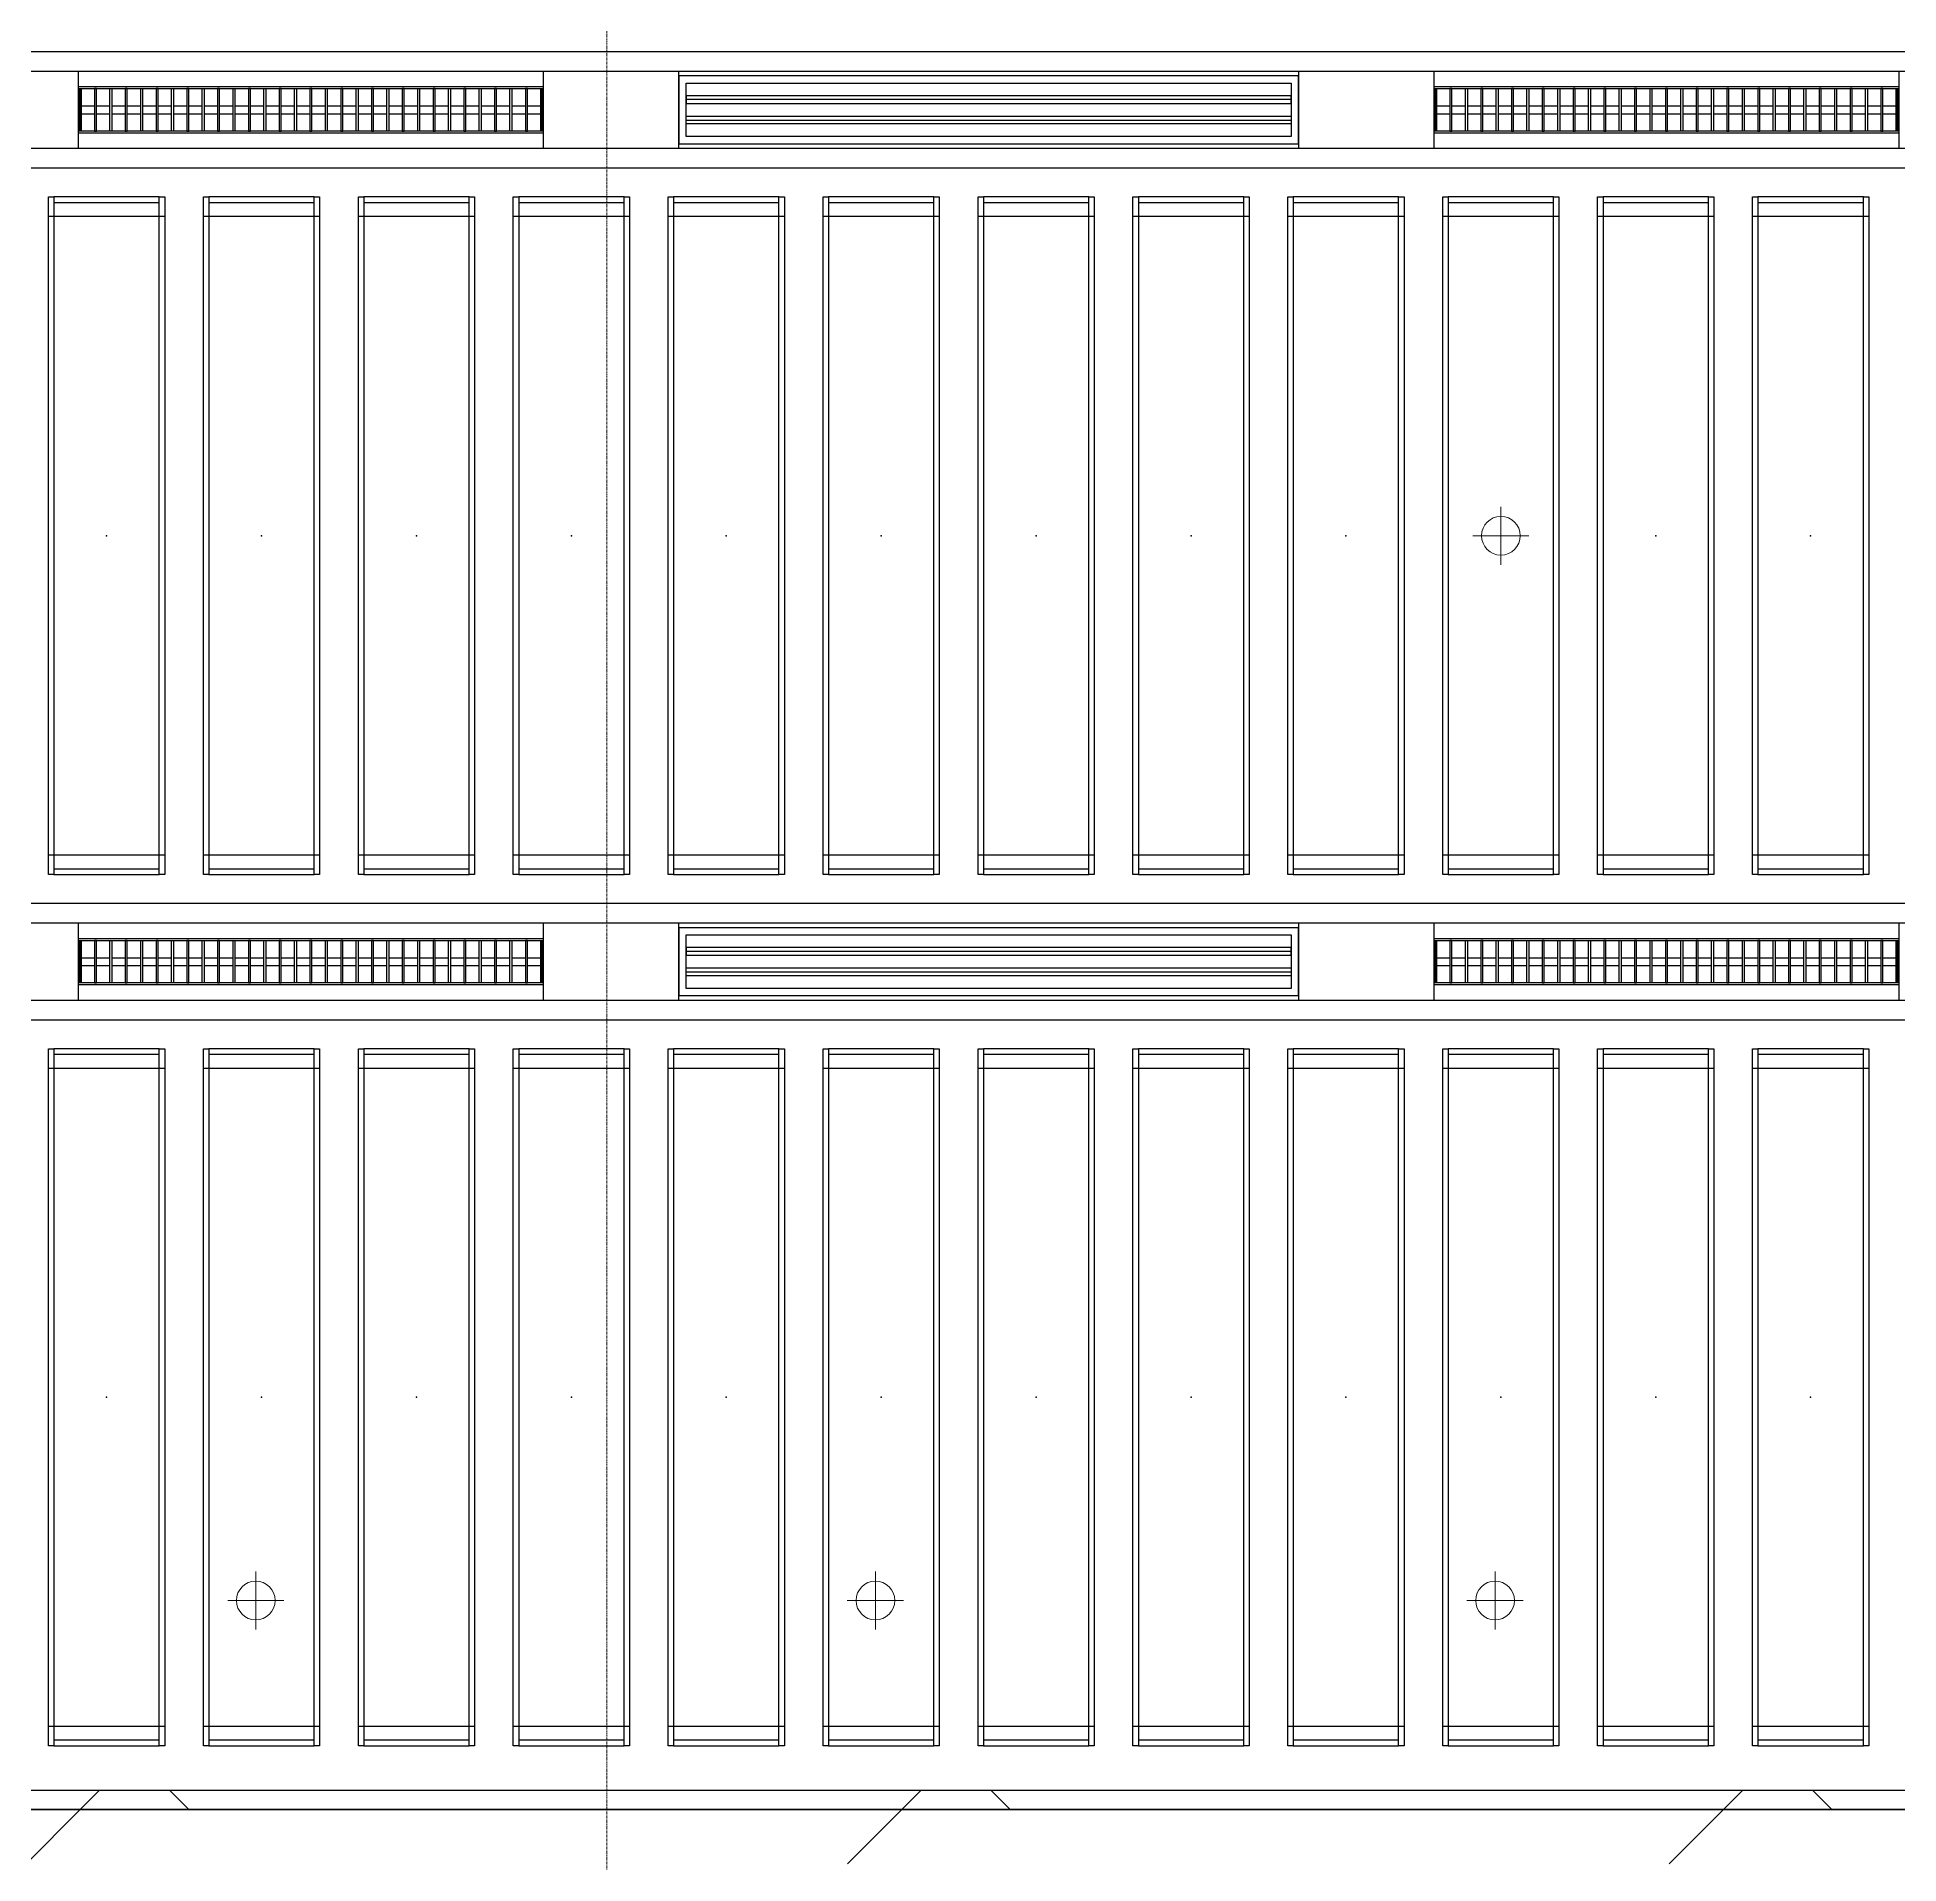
# Model space of a CAD drawing. Header units: millimetres. Extents: x -962357 to -591933, y -35273 to 59420.
# Drawn here: x -711951 to -707144, y -3460 to 1258 of the extents above; entities that cross this region are included whole.
import ezdxf
from ezdxf.enums import TextEntityAlignment as Align

# ---------------------------------------------------------------- set-up
doc = ezdxf.new("R2010")
doc.units = ezdxf.units.MM
doc.linetypes.add('DPA_Grid _ Level 100', pattern=[10, 5.5, -1.6, 1.3, -1.6])
for name, color, linetype in [('000 - WIPEOUT', 250, 'Continuous'), ('001 - ASCESSORIES', 251, 'Continuous'), ('A04_TUBE SERIES', 2, 'Continuous'), ('A11_ALU.SOLID SHEET', 2, 'Continuous')]:
    doc.layers.add(name, color=color, linetype=linetype)
for name, color, linetype, lineweight in [('008 - LIGHTING', 1, 'Continuous', 9), ('A-DETL-GENF', 2, 'Continuous', 9), ('A-GLAZ-CURT', 2, 'Continuous', 9), ('A-WALL', 5, 'Continuous', 9), ('A-WALL-FNSH', 2, 'Continuous', 9), ('A-WALL-PATT', 1, 'Continuous', 9), ('E-LITE-EQPM', 2, 'Continuous', 9), ('S-GRID', 251, 'Continuous', 9)]:
    doc.layers.add(name, color=color, linetype=linetype, lineweight=lineweight)

# ---------------------------------------------------------------- blocks, each defined once
blk = doc.blocks.new('PPLS-PP19_Custom Tile Pattern - Custom Tile Pattern-V70-4130-01 MULTI-PURPOSE LEVEL - REFLECTED CEILING PLAN')
at = {"layer": 'A-GLAZ-CURT'}
for p, q in [((-300, 0), (300, 0)), ((300, 0), (-300, 0)), ((-134.2, 0), (-140, 0)), ((230.1, 0), (300, 0)), ((-300, -50), (300, -50)), ((300, -50), (-300, -50))]:
    blk.add_line(p, q, dxfattribs=at)
at = {"layer": 'A-GLAZ-CURT', "flags": 128}
for points in [[(-300, 0), (-291.6, 0), (-283.3, 0), (-275.2, 0), (-267.3, 0), (-259.5, 0), (-251.8, 0), (-244.2, 0), (-236.7, 0), (-229.4, 0), (-222.1, 0), (-214.8, 0), (-207.7, 0), (-200.8, 0), (-194, 0), (-187.5, 0), (-181.4, 0)], [(-190.4, 0), (-196.4, 0), (-202.6, 0), (-209, 0), (-215.7, 0), (-222.6, 0), (-229.7, 0), (-237, 0), (-244.4, 0), (-252, 0), (-259.7, 0), (-267.5, 0), (-275.5, 0), (-283.6, 0), (-291.7, 0), (-300, 0)], [(-149.4, 0), (-141.8, 0), (-132.8, 0), (-126.1, 0)]]:
    blk.add_lwpolyline(points, dxfattribs=at)
at = {"layer": 'A-GLAZ-CURT'}
for points, knots in [([(-300, 0), (-284.7, 0), (-236.6, 0), (-176.1, 0), (-138.3, 0), (-124.9, 0)], [-5323.127839, -5323.127839, -5323.127839, -5323.127839, -4502.809032, -2700.551212, -1108.984966, -1108.984966, -1108.984966, -1108.984966]), ([(-159.2, 0), (-159.6, 0), (-163.4, 0), (-174, 0), (-185.6, 0), (-209.8, 0), (-232, 0), (-248.9, 0), (-253.5, 0), (-253.7, 0)], [-2257.973564, -2257.973564, -2257.973564, -2257.973564, -2237.412286, -2029.680487, -1755.085331, -1400.429864, -858.079193, -543.655514, -531.287897, -531.287897, -531.287897, -531.287897]), ([(-143.3, 0), (-144.7, 0), (-149.9, 0), (-162, 0), (-177.9, 0), (-199.5, 0), (-215.4, 0), (-225.5, 0), (-226.7, 0)], [-2390.191866, -2390.191866, -2390.191866, -2390.191866, -2308.929706, -2113.765672, -1763.376603, -1422.553702, -978.033455, -910.549282, -910.549282, -910.549282, -910.549282]), ([(-128, 0), (-130.6, 0), (-136.8, 0), (-144.4, 0), (-147.1, 0)], [-5691.037617, -5691.037617, -5691.037617, -5691.037617, -5508.838257, -5319.88299, -5319.88299, -5319.88299, -5319.88299]), ([(-65.9, 0), (-70.5, 0), (-83.9, 0), (-110.9, 0), (-128.7, 0), (-142.4, 0), (-143.6, 0)], [-7788.403577, -7788.403577, -7788.403577, -7788.403577, -7508.296369, -7004.680444, -6449.282163, -6393.465623, -6393.465623, -6393.465623, -6393.465623]), ([(-118.2, 0), (-119.4, 0), (-122.1, 0), (-125.4, 0), (-127, 0), (-127.4, 0)], [-164.249813, -164.249813, -164.249813, -164.249813, -98.539552, -24.539552, 0, 0, 0, 0]), ([(-126.5, 0), (-122.4, 0), (-108.7, 0), (-90.8, 0), (-77.2, 0), (-72.3, 0)], [-5231.017328, -5231.017328, -5231.017328, -5231.017328, -4994.692869, -4542.524482, -4234.633075, -4234.633075, -4234.633075, -4234.633075]), ([(-125.7, 0), (-125.3, 0), (-120.4, 0), (-107.3, 0), (-90.4, 0), (-75.3, 0), (-68.4, 0), (-65.1, 0), (-63.6, 0)], [-4082.700899, -4082.700899, -4082.700899, -4082.700899, -4054.690705, -3793.097032, -3402.597032, -3144.956779, -3050.982048, -2969.237017, -2969.237017, -2969.237017, -2969.237017]), ([(-114.9, 0), (-108, 0), (-98.7, 0), (-91.2, 0), (-90.5, 0)], [-6773.888853, -6773.888853, -6773.888853, -6773.888853, -6236.997189, -6184.855039, -6184.855039, -6184.855039, -6184.855039]), ([(-58.7, 0), (-59.6, 0), (-65.7, 0), (-81.2, 0), (-99.4, 0), (-111.4, 0), (-113.3, 0)], [-1113.463882, -1113.463882, -1113.463882, -1113.463882, -1060.00838, -740.068933, -229.489605, -123.718209, -123.718209, -123.718209, -123.718209]), ([(-39.2, 0), (-39.7, 0), (-45.3, 0), (-56.2, 0), (-75.6, 0), (-92, 0), (-103.2, 0), (-106.1, 0)], [-1826.829157, -1826.829157, -1826.829157, -1826.829157, -1792.521578, -1466.981642, -1208.454564, -789.402658, -608.943052, -608.943052, -608.943052, -608.943052]), ([(-96.4, 0), (-96.2, 0), (-90.9, 0), (-71.3, 0), (-42.5, 0), (-15.2, 0), (-3.8, 0), (-1, 0)], [-5115.12164, -5115.12164, -5115.12164, -5115.12164, -5103.229623, -4799.173296, -4065.652676, -3589.737505, -3410.081093, -3410.081093, -3410.081093, -3410.081093]), ([(-67.9, 0), (-73, 0), (-81.1, 0), (-89.2, 0), (-91.8, 0)], [-2627.997013, -2627.997013, -2627.997013, -2627.997013, -2193.204658, -1970.99776, -1970.99776, -1970.99776, -1970.99776]), ([(-79.5, 0), (-79.3, 0), (-74.9, 0), (-70.9, 0), (-67.4, 0)], [-1286.743147, -1286.743147, -1286.743147, -1286.743147, -1274.333717, -1073.56893, -1073.56893, -1073.56893, -1073.56893]), ([(-29, 0), (-34, 0), (-43.7, 0), (-55.8, 0), (-63.3, 0), (-65.5, 0)], [-2680.714891, -2680.714891, -2680.714891, -2680.714891, -2413.671296, -2161.752162, -2037.343317, -2037.343317, -2037.343317, -2037.343317]), ([(31.2, 0), (26, 0), (12, 0), (-16.9, 0), (-42.2, 0), (-56.4, 0), (-58.5, 0)], [-4496.803627, -4496.803627, -4496.803627, -4496.803627, -4222.080604, -3745.412743, -2981.410125, -2831.320802, -2831.320802, -2831.320802, -2831.320802]), ([(-49.8, 0), (-48.2, 0), (-45.4, 0), (-42.6, 0), (-41.8, 0)], [-4417.7536, -4417.7536, -4417.7536, -4417.7536, -4321.566175, -4270.495146, -4270.495146, -4270.495146, -4270.495146]), ([(71, 0), (70.7, 0), (65.3, 0), (53.5, 0), (37, 0), (24.1, 0), (12.8, 0), (-2.9, 0), (-20.6, 0), (-32.8, 0), (-42.4, 0), (-47, 0), (-47.8, 0)], [-2966.590051, -2966.590051, -2966.590051, -2966.590051, -2950.589685, -2634.532728, -2313.748533, -2106.613311, -1925.670641, -1617.263037, -1290.787923, -1039.307308, -819.71621, -773.893057, -773.893057, -773.893057, -773.893057]), ([(-45.9, 0), (-43, 0), (-37.8, 0), (-33.6, 0), (-32.3, 0)], [-3487.344885, -3487.344885, -3487.344885, -3487.344885, -3315.260113, -3238.248822, -3238.248822, -3238.248822, -3238.248822]), ([(-31.3, 0), (-28.4, 0), (-17, 0), (8.8, 0), (43.4, 0), (68.5, 0), (77.9, 0), (79.3, 0)], [-6062.162279, -6062.162279, -6062.162279, -6062.162279, -5862.463379, -5340.621928, -4573.028122, -4094.177415, -3998.447461, -3998.447461, -3998.447461, -3998.447461]), ([(2.8, 0), (-4.7, 0), (-14.7, 0), (-28.9, 0), (-31.3, 0)], [-9880.810509, -9880.810509, -9880.810509, -9880.810509, -9424.652049, -9299.586361, -9299.586361, -9299.586361, -9299.586361]), ([(-29, 0), (-28.7, 0), (-27.4, 0), (-24.5, 0), (-22.6, 0)], [-166.548282, -166.548282, -166.548282, -166.548282, -102.06493, 0, 0, 0, 0]), ([(-22.6, 0), (-20.3, 0), (-17, 0), (-12.7, 0), (-10.9, 0), (-9.9, 0)], [-56468.192263, -56468.192263, -56468.192263, -56468.192263, -56344.022017, -56303.229861, -56238.992205, -56238.992205, -56238.992205, -56238.992205]), ([(-21.2, 0), (-19.4, 0), (-11.8, 0), (-1.3, 0), (4.5, 0)], [-2989.152759, -2989.152759, -2989.152759, -2989.152759, -2864.387349, -2490.960632, -2490.960632, -2490.960632, -2490.960632]), ([(0.5, 0), (-2.2, 0), (-6.9, 0), (-11, 0), (-12.4, 0)], [-2679.34943, -2679.34943, -2679.34943, -2679.34943, -2518.50168, -2435.772209, -2435.772209, -2435.772209, -2435.772209]), ([(-3.4, 0), (-0.6, 0), (14, 0), (42.8, 0), (88.7, 0), (120.6, 0), (138.3, 0), (138.5, 0)], [-439.821474, -439.821474, -439.821474, -439.821474, -429.606584, -390.253598, -346.313304, -291.370682, -290.5735, -290.5735, -290.5735, -290.5735]), ([(3.4, 0), (4.6, 0), (8, 0), (16, 0), (22.5, 0), (24.5, 0)], [-211.182196, -211.182196, -211.182196, -211.182196, -206.416616, -198.214427, -187.717507, -187.717507, -187.717507, -187.717507]), ([(103.1, 0), (101.1, 0), (86.3, 0), (63.3, 0), (37, 0), (25.3, 0), (20.9, 0)], [-375.435014, -375.435014, -375.435014, -375.435014, -369.147452, -330.153101, -307.516438, -289.397823, -289.397823, -289.397823, -289.397823]), ([(21.5, 0), (22, 0), (24.6, 0), (31, 0), (39, 0), (48.3, 0), (52.8, 0), (53.9, 0)], [-1992.768506, -1992.768506, -1992.768506, -1992.768506, -1956.422387, -1818.904206, -1645.594513, -1443.202566, -1370.028348, -1370.028348, -1370.028348, -1370.028348]), ([(136.4, 0), (121.7, 0), (86.9, 0), (51.2, 0), (31.2, 0)], [-106.750556, -106.750556, -106.750556, -106.750556, -59.610984, 0, 0, 0, 0]), ([(36.3, 0), (37.8, 0), (46.7, 0), (52.8, 0), (56.3, 0)], [-314.598523, -314.598523, -314.598523, -314.598523, -305.899624, -292.458861, -292.458861, -292.458861, -292.458861]), ([(100.3, 0), (90.4, 0), (75.2, 0), (57.8, 0), (46.5, 0), (41.8, 0), (38.2, 0), (37.3, 0)], [-395.777283, -395.777283, -395.777283, -395.777283, -357.622665, -341.267687, -334.000314, -326.15566, -321.97841, -321.97841, -321.97841, -321.97841]), ([(39, 0), (43.3, 0), (54.4, 0), (67.2, 0), (73, 0)], [-4639.627446, -4639.627446, -4639.627446, -4639.627446, -4353.683244, -3976.823525, -3976.823525, -3976.823525, -3976.823525]), ([(96.7, 0), (97, 0), (100.3, 0), (109, 0), (120.8, 0), (139.9, 0), (160.9, 0), (176.3, 0), (182.7, 0)], [-2253.533331, -2253.533331, -2253.533331, -2253.533331, -2233.599744, -2052.234781, -1843.028543, -1530.39897, -1095.004608, -662.803921, -662.803921, -662.803921, -662.803921]), ([(131.4, 0), (132.9, 0), (139.5, 0), (148, 0), (152.6, 0)], [-625.910216, -625.910216, -625.910216, -625.910216, -618.981161, -603.66234, -603.66234, -603.66234, -603.66234]), ([(162.8, 0), (165.4, 0), (168.7, 0), (170.7, 0), (170.7, 0)], [-111.264224, -111.264224, -111.264224, -111.264224, -56.742688, -55.632112, -55.632112, -55.632112, -55.632112]), ([(300, 0), (286.5, 0), (254.2, 0), (207.1, 0), (179.8, 0), (166.2, 0), (164.9, 0)], [-285.253232, -285.253232, -285.253232, -285.253232, -244.693688, -187.987675, -143.776725, -138.771843, -138.771843, -138.771843, -138.771843]), ([(171.5, 0), (176.5, 0), (188.6, 0), (194.3, 0), (195.7, 0)], [-7971.819559, -7971.819559, -7971.819559, -7971.819559, -7784.112253, -7707.76565, -7707.76565, -7707.76565, -7707.76565]), ([(185.8, 0), (186.9, 0), (192.6, 0), (208.8, 0), (219.4, 0), (230.1, 0)], [-46.257281, -46.257281, -46.257281, -46.257281, -41.623857, -24.459831, 0, 0, 0, 0]), ([(219.8, 0), (225.3, 0), (244.4, 0), (264.9, 0), (276, 0), (279, 0)], [-6915.603924, -6915.603924, -6915.603924, -6915.603924, -6582.165592, -6068.460911, -5859.388289, -5859.388289, -5859.388289, -5859.388289]), ([(286.1, 0), (286.6, 0), (288.3, 0), (293.6, 0), (297.8, 0), (300, 0)], [-4011.010929, -4011.010929, -4011.010929, -4011.010929, -3959.664717, -3862.421465, -3746.95702, -3746.95702, -3746.95702, -3746.95702])]:
    blk.add_open_spline(points, degree=3, knots=knots, dxfattribs=at)
for points in [[(-122.9, 0), (-125.3, 0), (-129.6, 0), (-133.8, 0)], [(-108.5, 0), (-104.3, 0), (-99.2, 0), (-91.5, 0)], [(67.8, 0), (71.7, 0), (75.7, 0), (79.6, 0)]]:
    blk.add_open_spline(points, degree=3, dxfattribs=at)
blk = doc.blocks.new('PPLS-PP19_Custom Tile Pattern - Custom Tile Pattern-V104-4130-01 MULTI-PURPOSE LEVEL - REFLECTED CEILING PLAN')
at = {"layer": 'A-GLAZ-CURT'}
for p, q in [((-300, 0), (300, 0)), ((300, 0), (-300, 0)), ((-134.2, 0), (-140, 0)), ((230.1, 0), (300, 0)), ((-300, -50), (300, -50)), ((300, -50), (-300, -50))]:
    blk.add_line(p, q, dxfattribs=at)
at = {"layer": 'A-GLAZ-CURT', "flags": 128}
for points in [[(-300, 0), (-291.6, 0), (-283.3, 0), (-275.2, 0), (-267.3, 0), (-259.5, 0), (-251.8, 0), (-244.2, 0), (-236.7, 0), (-229.4, 0), (-222.1, 0), (-214.8, 0), (-207.7, 0), (-200.8, 0), (-194, 0), (-187.5, 0), (-181.4, 0)], [(-190.4, 0), (-196.4, 0), (-202.6, 0), (-209, 0), (-215.7, 0), (-222.6, 0), (-229.7, 0), (-237, 0), (-244.4, 0), (-252, 0), (-259.7, 0), (-267.5, 0), (-275.5, 0), (-283.6, 0), (-291.7, 0), (-300, 0)], [(-149.4, 0), (-141.8, 0), (-132.8, 0), (-126.1, 0)]]:
    blk.add_lwpolyline(points, dxfattribs=at)
at = {"layer": 'A-GLAZ-CURT'}
for points, knots in [([(-300, 0), (-284.7, 0), (-236.6, 0), (-176.1, 0), (-138.3, 0), (-124.9, 0)], [-5323.127839, -5323.127839, -5323.127839, -5323.127839, -4502.809032, -2700.551212, -1108.984966, -1108.984966, -1108.984966, -1108.984966]), ([(-159.2, 0), (-159.6, 0), (-163.4, 0), (-174, 0), (-185.6, 0), (-209.8, 0), (-232, 0), (-248.9, 0), (-253.5, 0), (-253.7, 0)], [-2257.973564, -2257.973564, -2257.973564, -2257.973564, -2237.412286, -2029.680487, -1755.085331, -1400.429864, -858.079193, -543.655514, -531.287897, -531.287897, -531.287897, -531.287897]), ([(-143.3, 0), (-144.7, 0), (-149.9, 0), (-162, 0), (-177.9, 0), (-199.5, 0), (-215.4, 0), (-225.5, 0), (-226.7, 0)], [-2390.191866, -2390.191866, -2390.191866, -2390.191866, -2308.929706, -2113.765672, -1763.376603, -1422.553702, -978.033455, -910.549282, -910.549282, -910.549282, -910.549282]), ([(-128, 0), (-130.6, 0), (-136.8, 0), (-144.4, 0), (-147.1, 0)], [-5691.037617, -5691.037617, -5691.037617, -5691.037617, -5508.838257, -5319.88299, -5319.88299, -5319.88299, -5319.88299]), ([(-65.9, 0), (-70.5, 0), (-83.9, 0), (-110.9, 0), (-128.7, 0), (-142.4, 0), (-143.6, 0)], [-7788.403577, -7788.403577, -7788.403577, -7788.403577, -7508.296369, -7004.680444, -6449.282163, -6393.465623, -6393.465623, -6393.465623, -6393.465623]), ([(-118.2, 0), (-119.4, 0), (-122.1, 0), (-125.4, 0), (-127, 0), (-127.4, 0)], [-164.249813, -164.249813, -164.249813, -164.249813, -98.539552, -24.539552, 0, 0, 0, 0]), ([(-126.5, 0), (-122.4, 0), (-108.7, 0), (-90.8, 0), (-77.2, 0), (-72.3, 0)], [-5231.017328, -5231.017328, -5231.017328, -5231.017328, -4994.692869, -4542.524482, -4234.633075, -4234.633075, -4234.633075, -4234.633075]), ([(-125.7, 0), (-125.3, 0), (-120.4, 0), (-107.3, 0), (-90.4, 0), (-75.3, 0), (-68.4, 0), (-65.1, 0), (-63.6, 0)], [-4082.700899, -4082.700899, -4082.700899, -4082.700899, -4054.690705, -3793.097032, -3402.597032, -3144.956779, -3050.982048, -2969.237017, -2969.237017, -2969.237017, -2969.237017]), ([(-114.9, 0), (-108, 0), (-98.7, 0), (-91.2, 0), (-90.5, 0)], [-6773.888853, -6773.888853, -6773.888853, -6773.888853, -6236.997189, -6184.855039, -6184.855039, -6184.855039, -6184.855039]), ([(-58.7, 0), (-59.6, 0), (-65.7, 0), (-81.2, 0), (-99.4, 0), (-111.4, 0), (-113.3, 0)], [-1113.463882, -1113.463882, -1113.463882, -1113.463882, -1060.00838, -740.068933, -229.489605, -123.718209, -123.718209, -123.718209, -123.718209]), ([(-51.4, 0), (-53.4, 0), (-60.3, 0), (-75.6, 0), (-92, 0), (-103.2, 0), (-106.1, 0)], [-1583.251936, -1583.251936, -1583.251936, -1583.251936, -1466.981642, -1208.454564, -789.402658, -608.943052, -608.943052, -608.943052, -608.943052]), ([(-96.4, 0), (-96.2, 0), (-90.9, 0), (-75, 0), (-59.1, 0), (-48.8, 0)], [-5115.12164, -5115.12164, -5115.12164, -5115.12164, -5103.229623, -4799.173296, -4262.601366, -4262.601366, -4262.601366, -4262.601366]), ([(-67.9, 0), (-73, 0), (-81.1, 0), (-89.2, 0), (-91.8, 0)], [-2627.997013, -2627.997013, -2627.997013, -2627.997013, -2193.204658, -1970.99776, -1970.99776, -1970.99776, -1970.99776]), ([(-79.5, 0), (-79.3, 0), (-74.9, 0), (-70.9, 0), (-67.4, 0)], [-1286.743147, -1286.743147, -1286.743147, -1286.743147, -1274.333717, -1073.56893, -1073.56893, -1073.56893, -1073.56893]), ([(-47.1, 0), (-50.8, 0), (-56.9, 0), (-63.3, 0), (-65.5, 0)], [-2359.029104, -2359.029104, -2359.029104, -2359.029104, -2161.752162, -2037.343317, -2037.343317, -2037.343317, -2037.343317]), ([(-50.9, 0), (-51.1, 0), (-53.8, 0), (-56.4, 0), (-58.5, 0)], [-2997.869085, -2997.869085, -2997.869085, -2997.869085, -2981.410125, -2831.320802, -2831.320802, -2831.320802, -2831.320802]), ([(-45.9, 0), (-43, 0), (-37.8, 0), (-33.6, 0), (-32.3, 0)], [-3487.344885, -3487.344885, -3487.344885, -3487.344885, -3315.260113, -3238.248822, -3238.248822, -3238.248822, -3238.248822]), ([(-39.2, 0), (-39.7, 0), (-41.6, 0), (-43.6, 0), (-45, 0)], [-1826.829157, -1826.829157, -1826.829157, -1826.829157, -1792.521578, -1705.040547, -1705.040547, -1705.040547, -1705.040547]), ([(31.2, 0), (26, 0), (12, 0), (-13.4, 0), (-32.8, 0), (-42.6, 0)], [-4496.803627, -4496.803627, -4496.803627, -4496.803627, -4222.080604, -3745.412743, -3164.417367, -3164.417367, -3164.417367, -3164.417367]), ([(-41.7, 0), (-40.3, 0), (-29.6, 0), (-15.2, 0), (-3.8, 0), (-1, 0)], [-4140.812756, -4140.812756, -4140.812756, -4140.812756, -4065.652676, -3589.737505, -3410.081093, -3410.081093, -3410.081093, -3410.081093]), ([(71, 0), (70.7, 0), (65.3, 0), (53.5, 0), (37, 0), (24.1, 0), (12.8, 0), (-2.9, 0), (-20.6, 0), (-31.5, 0), (-38.5, 0), (-41, 0)], [-2966.590051, -2966.590051, -2966.590051, -2966.590051, -2950.589685, -2634.532728, -2313.748533, -2106.613311, -1925.670641, -1617.263037, -1290.787923, -1039.307308, -902.875233, -902.875233, -902.875233, -902.875233]), ([(-31.3, 0), (-28.4, 0), (-17, 0), (8.8, 0), (43.4, 0), (68.5, 0), (77.9, 0), (79.3, 0)], [-6062.162279, -6062.162279, -6062.162279, -6062.162279, -5862.463379, -5340.621928, -4573.028122, -4094.177415, -3998.447461, -3998.447461, -3998.447461, -3998.447461]), ([(2.8, 0), (-4.7, 0), (-14.7, 0), (-28.9, 0), (-31.3, 0)], [-9880.810509, -9880.810509, -9880.810509, -9880.810509, -9424.652049, -9299.586361, -9299.586361, -9299.586361, -9299.586361]), ([(-29, 0), (-28.7, 0), (-27.4, 0), (-24.5, 0), (-22.6, 0)], [-166.548282, -166.548282, -166.548282, -166.548282, -102.06493, 0, 0, 0, 0]), ([(-22.6, 0), (-20.3, 0), (-17, 0), (-12.7, 0), (-10.9, 0), (-9.9, 0)], [-56468.192263, -56468.192263, -56468.192263, -56468.192263, -56344.022017, -56303.229861, -56238.992205, -56238.992205, -56238.992205, -56238.992205]), ([(-21.2, 0), (-19.4, 0), (-11.8, 0), (-1.3, 0), (4.5, 0)], [-2989.152759, -2989.152759, -2989.152759, -2989.152759, -2864.387349, -2490.960632, -2490.960632, -2490.960632, -2490.960632]), ([(0.5, 0), (-2.2, 0), (-6.9, 0), (-11, 0), (-12.4, 0)], [-2679.34943, -2679.34943, -2679.34943, -2679.34943, -2518.50168, -2435.772209, -2435.772209, -2435.772209, -2435.772209]), ([(-3.4, 0), (-0.6, 0), (14, 0), (42.8, 0), (88.7, 0), (120.6, 0), (138.3, 0), (138.5, 0)], [-439.821474, -439.821474, -439.821474, -439.821474, -429.606584, -390.253598, -346.313304, -291.370682, -290.5735, -290.5735, -290.5735, -290.5735]), ([(3.4, 0), (4.6, 0), (8, 0), (16, 0), (22.5, 0), (24.5, 0)], [-211.182196, -211.182196, -211.182196, -211.182196, -206.416616, -198.214427, -187.717507, -187.717507, -187.717507, -187.717507]), ([(103.1, 0), (101.1, 0), (86.3, 0), (63.3, 0), (37, 0), (25.3, 0), (20.9, 0)], [-375.435014, -375.435014, -375.435014, -375.435014, -369.147452, -330.153101, -307.516438, -289.397823, -289.397823, -289.397823, -289.397823]), ([(21.5, 0), (22, 0), (24.6, 0), (31, 0), (39, 0), (48.3, 0), (52.8, 0), (53.9, 0)], [-1992.768506, -1992.768506, -1992.768506, -1992.768506, -1956.422387, -1818.904206, -1645.594513, -1443.202566, -1370.028348, -1370.028348, -1370.028348, -1370.028348]), ([(136.4, 0), (121.7, 0), (86.9, 0), (51.2, 0), (31.2, 0)], [-106.750556, -106.750556, -106.750556, -106.750556, -59.610984, 0, 0, 0, 0]), ([(36.3, 0), (37.8, 0), (46.7, 0), (52.8, 0), (56.3, 0)], [-314.598523, -314.598523, -314.598523, -314.598523, -305.899624, -292.458861, -292.458861, -292.458861, -292.458861]), ([(100.3, 0), (90.4, 0), (75.2, 0), (57.8, 0), (46.5, 0), (41.8, 0), (38.2, 0), (37.3, 0)], [-395.777283, -395.777283, -395.777283, -395.777283, -357.622665, -341.267687, -334.000314, -326.15566, -321.97841, -321.97841, -321.97841, -321.97841]), ([(39, 0), (43.3, 0), (54.4, 0), (67.2, 0), (73, 0)], [-4639.627446, -4639.627446, -4639.627446, -4639.627446, -4353.683244, -3976.823525, -3976.823525, -3976.823525, -3976.823525]), ([(96.7, 0), (97, 0), (100.3, 0), (109, 0), (120.8, 0), (139.9, 0), (160.9, 0), (176.3, 0), (182.7, 0)], [-2253.533331, -2253.533331, -2253.533331, -2253.533331, -2233.599744, -2052.234781, -1843.028543, -1530.39897, -1095.004608, -662.803921, -662.803921, -662.803921, -662.803921]), ([(131.4, 0), (132.9, 0), (139.5, 0), (148, 0), (152.6, 0)], [-625.910216, -625.910216, -625.910216, -625.910216, -618.981161, -603.66234, -603.66234, -603.66234, -603.66234]), ([(162.8, 0), (165.4, 0), (168.7, 0), (170.7, 0), (170.7, 0)], [-111.264224, -111.264224, -111.264224, -111.264224, -56.742688, -55.632112, -55.632112, -55.632112, -55.632112]), ([(300, 0), (286.5, 0), (254.2, 0), (207.1, 0), (179.8, 0), (166.2, 0), (164.9, 0)], [-285.253232, -285.253232, -285.253232, -285.253232, -244.693688, -187.987675, -143.776725, -138.771843, -138.771843, -138.771843, -138.771843]), ([(171.5, 0), (176.5, 0), (188.6, 0), (194.3, 0), (195.7, 0)], [-7971.819559, -7971.819559, -7971.819559, -7971.819559, -7784.112253, -7707.76565, -7707.76565, -7707.76565, -7707.76565]), ([(185.8, 0), (186.9, 0), (192.6, 0), (208.8, 0), (219.4, 0), (230.1, 0)], [-46.257281, -46.257281, -46.257281, -46.257281, -41.623857, -24.459831, 0, 0, 0, 0]), ([(219.8, 0), (225.3, 0), (244.4, 0), (264.9, 0), (276, 0), (279, 0)], [-6915.603924, -6915.603924, -6915.603924, -6915.603924, -6582.165592, -6068.460911, -5859.388289, -5859.388289, -5859.388289, -5859.388289]), ([(286.1, 0), (286.6, 0), (288.3, 0), (293.6, 0), (297.8, 0), (300, 0)], [-4011.010929, -4011.010929, -4011.010929, -4011.010929, -3959.664717, -3862.421465, -3746.95702, -3746.95702, -3746.95702, -3746.95702])]:
    blk.add_open_spline(points, degree=3, knots=knots, dxfattribs=at)
for points in [[(-122.9, 0), (-125.3, 0), (-129.6, 0), (-133.8, 0)], [(-108.5, 0), (-104.3, 0), (-99.2, 0), (-91.5, 0)], [(-29, 0), (-33, 0), (-37, 0), (-41.1, 0)], [(67.8, 0), (71.7, 0), (75.7, 0), (79.6, 0)]]:
    blk.add_open_spline(points, degree=3, dxfattribs=at)
blk = doc.blocks.new('*U612')
at = {"layer": 'A-GLAZ-CURT'}
for name, p in [('PPLS-PP19_Custom Tile Pattern - Custom Tile Pattern-V70-4130-01 MULTI-PURPOSE LEVEL - REFLECTED CEILING PLAN', (33000, -6850)), ('PPLS-PP19_Custom Tile Pattern - Custom Tile Pattern-V70-4130-01 MULTI-PURPOSE LEVEL - REFLECTED CEILING PLAN', (33600, -6850)), ('PPLS-PP19_Custom Tile Pattern - Custom Tile Pattern-V70-4130-01 MULTI-PURPOSE LEVEL - REFLECTED CEILING PLAN', (34200, -6850)), ('PPLS-PP19_Custom Tile Pattern - Custom Tile Pattern-V70-4130-01 MULTI-PURPOSE LEVEL - REFLECTED CEILING PLAN', (34800, -6850)), ('PPLS-PP19_Custom Tile Pattern - Custom Tile Pattern-V70-4130-01 MULTI-PURPOSE LEVEL - REFLECTED CEILING PLAN', (35400, -6850)), ('PPLS-PP19_Custom Tile Pattern - Custom Tile Pattern-V104-4130-01 MULTI-PURPOSE LEVEL - REFLECTED CEILING PLAN', (36000, -6850)), ('PPLS-PP19_Custom Tile Pattern - Custom Tile Pattern-V70-4130-01 MULTI-PURPOSE LEVEL - REFLECTED CEILING PLAN', (36600, -6850)), ('PPLS-PP19_Custom Tile Pattern - Custom Tile Pattern-V70-4130-01 MULTI-PURPOSE LEVEL - REFLECTED CEILING PLAN', (37200, -6850)), ('PPLS-PP19_Custom Tile Pattern - Custom Tile Pattern-V70-4130-01 MULTI-PURPOSE LEVEL - REFLECTED CEILING PLAN', (37800, -6850))]:
    blk.add_blockref(name, p, dxfattribs=at)
blk = doc.blocks.new('LGF_DL_SAA_LowPower_DL1a - LGF_DL_SAA_LowPower_DL1a-8832329-4130-01 MULTI-PURPOSE LEVEL - REFLECTED CEILING PLAN')
at = {"layer": 'A-DETL-GENF'}
for p, q in [((0, 75), (0, -75)), ((72.5, 0), (-72.5, 0))]:
    blk.add_line(p, q, dxfattribs=at)
blk.add_circle((0, 0), 50, dxfattribs=at)
blk = doc.blocks.new('C-1-PP19-AR-4130-01-B_20250829-225100_EXLIGHT')
at = {"layer": 'E-LITE-EQPM', "extrusion": (0, 0, -1), "rotation": 180}
for p in [(-36508.5, -3610), (-33293.5, -6360), (-34893.5, -6360), (-36493.5, -6360)]:
    blk.add_blockref('LGF_DL_SAA_LowPower_DL1a - LGF_DL_SAA_LowPower_DL1a-8832329-4130-01 MULTI-PURPOSE LEVEL - REFLECTED CEILING PLAN', p, dxfattribs=at)
blk = doc.blocks.new('*U742')
blk.add_point((0, 0))
at = {"layer": 'Defpoints', "color": 250}
blk.add_text('AL.SHEET-HAT-TYPE-C', height=7, rotation=270, dxfattribs=at).set_placement((15, 0), align=Align.BOTTOM_CENTER)
blk.add_wipeout([(0, -100), (350, -100), (350, 100), (0, 100)]).dxf.layer = '000 - WIPEOUT'
at = {"layer": 'A11_ALU.SOLID SHEET', "color": 0}
blk.add_lwpolyline([(0, -100), (350, -100), (350, 100), (0, 100)], close=True, dxfattribs=at)
blk = doc.blocks.new('*U526')
at = {"layer": '001 - ASCESSORIES', "color": 0, "linetype": 'ByBlock'}
blk.add_lwpolyline([(800, 87.5), (-800, 87.5), (-800, -87.5), (800, -87.5)], close=True, dxfattribs=at)
at = {"layer": '001 - ASCESSORIES', "linetype": 'ByBlock'}
for points in [[(-781.5, 69), (781.5, 69), (781.5, -69), (-781.5, -69)], [(781.5, 36.3), (-781.5, 36.3), (-781.5, 16.3), (781.5, 16.3)], [(-781.5, -16.3), (781.5, -16.3), (781.5, -36.3), (-781.5, -36.3)]]:
    blk.add_lwpolyline(points, close=True, dxfattribs=at)
for points in [[(781.5, 26.3), (-781.5, 26.3)], [(-781.5, -26.3), (781.5, -26.3)]]:
    blk.add_lwpolyline(points, dxfattribs=at)
blk = doc.blocks.new('*U570')
at = {"color": 1}
blk.add_wipeout([(600, -60), (-600, -60), (-600, 60), (600, 60)], dxfattribs=at).dxf.layer = '000 - WIPEOUT'
at = {"layer": '001 - ASCESSORIES', "color": 0}
blk.add_lwpolyline([(600, -60), (-600, -60), (-600, 60), (600, 60)], close=True, dxfattribs=at)
at = {"layer": '001 - ASCESSORIES'}
for points in [[(-593.5, -55), (-598.5, -55), (-598.5, 55), (-593.5, 55)], [(595, -55), (-595, -55), (-595, 55), (595, 55)], [(-558.8, -55), (-553.8, -55), (-553.8, 55), (-558.8, 55)], [(-514, -55), (-519, -55), (-519, 55), (-514, 55)], [(-479.3, -55), (-474.3, -55), (-474.3, 55), (-479.3, 55)], [(-434.6, -55), (-439.6, -55), (-439.6, 55), (-434.6, 55)], [(-399.8, -55), (-394.8, -55), (-394.8, 55), (-399.8, 55)], [(-355.1, -55), (-360.1, -55), (-360.1, 55), (-355.1, 55)], [(-320.4, -55), (-315.4, -55), (-315.4, 55), (-320.4, 55)], [(-275.6, -55), (-280.6, -55), (-280.6, 55), (-275.6, 55)], [(-240.9, -55), (-235.9, -55), (-235.9, 55), (-240.9, 55)], [(-196.2, -55), (-201.2, -55), (-201.2, 55), (-196.2, 55)], [(-161.4, -55), (-156.4, -55), (-156.4, 55), (-161.4, 55)], [(-116.7, -55), (-121.7, -55), (-121.7, 55), (-116.7, 55)], [(-82, -55), (-77, -55), (-77, 55), (-82, 55)], [(-37.2, -55), (-42.2, -55), (-42.2, 55), (-37.2, 55)], [(-2.5, -55), (2.5, -55), (2.5, 55), (-2.5, 55)], [(42.2, -55), (37.2, -55), (37.2, 55), (42.2, 55)], [(77, -55), (82, -55), (82, 55), (77, 55)], [(121.7, -55), (116.7, -55), (116.7, 55), (121.7, 55)], [(156.4, -55), (161.4, -55), (161.4, 55), (156.4, 55)], [(201.2, -55), (196.2, -55), (196.2, 55), (201.2, 55)], [(235.9, -55), (240.9, -55), (240.9, 55), (235.9, 55)], [(280.6, -55), (275.6, -55), (275.6, 55), (280.6, 55)], [(315.4, -55), (320.4, -55), (320.4, 55), (315.4, 55)], [(360.1, -55), (355.1, -55), (355.1, 55), (360.1, 55)], [(394.8, -55), (399.8, -55), (399.8, 55), (394.8, 55)], [(439.6, -55), (434.6, -55), (434.6, 55), (439.6, 55)], [(474.3, -55), (479.3, -55), (479.3, 55), (474.3, 55)], [(519, -55), (514, -55), (514, 55), (519, 55)], [(553.8, -55), (558.8, -55), (558.8, 55), (553.8, 55)], [(598.5, -55), (593.5, -55), (593.5, 55), (598.5, 55)]]:
    blk.add_lwpolyline(points, close=True, dxfattribs=at)
for points in [[(-593.5, 10), (-558.8, 10)], [(-553.8, 10), (-519, 10)], [(-514, 10), (-479.3, 10)], [(-474.3, 10), (-439.6, 10)], [(-434.6, 10), (-399.8, 10)], [(-394.8, 10), (-360.1, 10)], [(-355.1, 10), (-320.4, 10)], [(-315.4, 10), (-280.6, 10)], [(-275.6, 10), (-240.9, 10)], [(-235.9, 10), (-201.2, 10)], [(-196.2, 10), (-161.4, 10)], [(-156.4, 10), (-121.7, 10)], [(-116.7, 10), (-82, 10)], [(-77, 10), (-42.2, 10)], [(-37.2, 10), (-2.5, 10)], [(2.5, 10), (37.2, 10)], [(42.2, 10), (77, 10)], [(82, 10), (116.7, 10)], [(121.7, 10), (156.4, 10)], [(161.4, 10), (196.2, 10)], [(201.2, 10), (235.9, 10)], [(240.9, 10), (275.6, 10)], [(280.6, 10), (315.4, 10)], [(320.4, 10), (355.1, 10)], [(360.1, 10), (394.8, 10)], [(399.8, 10), (434.6, 10)], [(439.6, 10), (474.3, 10)], [(479.3, 10), (514, 10)], [(519, 10), (553.8, 10)], [(558.8, 10), (593.5, 10)], [(-593.5, -10), (-558.8, -10)], [(-553.8, -10), (-519, -10)], [(-514, -10), (-479.3, -10)], [(-474.3, -10), (-439.6, -10)], [(-434.6, -10), (-399.8, -10)], [(-394.8, -10), (-360.1, -10)], [(-355.1, -10), (-320.4, -10)], [(-315.4, -10), (-280.6, -10)], [(-275.6, -10), (-240.9, -10)], [(-235.9, -10), (-201.2, -10)], [(-196.2, -10), (-161.4, -10)], [(-156.4, -10), (-121.7, -10)], [(-116.7, -10), (-82, -10)], [(-77, -10), (-42.2, -10)], [(-37.2, -10), (-2.5, -10)], [(2.5, -10), (37.2, -10)], [(42.2, -10), (77, -10)], [(82, -10), (116.7, -10)], [(121.7, -10), (156.4, -10)], [(161.4, -10), (196.2, -10)], [(201.2, -10), (235.9, -10)], [(240.9, -10), (275.6, -10)], [(280.6, -10), (315.4, -10)], [(320.4, -10), (355.1, -10)], [(360.1, -10), (394.8, -10)], [(399.8, -10), (434.6, -10)], [(439.6, -10), (474.3, -10)], [(479.3, -10), (514, -10)], [(519, -10), (553.8, -10)], [(558.8, -10), (593.5, -10)]]:
    blk.add_lwpolyline(points, dxfattribs=at)
blk = doc.blocks.new('*U723')
blk.add_wipeout([(-25, 0), (25, 0), (25, 17548.5), (-25, 17548.5)]).dxf.layer = '000 - WIPEOUT'
at = {"layer": 'A04_TUBE SERIES', "color": 0}
blk.add_lwpolyline([(-25, 0), (25, 0), (25, 17548.5), (-25, 17548.5)], close=True, dxfattribs=at)
at = {"layer": 'Defpoints', "color": 250, "flags": 1}
blk.add_attdef('EXTR.OVL-LENGTH_', (-33.1, -9), '', height=5, dxfattribs=at)
blk = doc.blocks.new('*U725')
blk.add_wipeout([(-25, 0), (25, 0), (25, 17548.5), (-25, 17548.5)]).dxf.layer = '000 - WIPEOUT'
at = {"layer": 'A04_TUBE SERIES', "color": 0}
blk.add_lwpolyline([(-25, 0), (25, 0), (25, 17548.5), (-25, 17548.5)], close=True, dxfattribs=at)
at = {"layer": 'Defpoints', "color": 250, "flags": 1}
blk.add_attdef('EXTR.OVL-LENGTH_', (-33.1, -9), '', height=5, dxfattribs=at)
blk = doc.blocks.new('*U727')
blk.add_wipeout([(-25, 0), (25, 0), (25, 17548.5), (-25, 17548.5)]).dxf.layer = '000 - WIPEOUT'
at = {"layer": 'A04_TUBE SERIES', "color": 0}
blk.add_lwpolyline([(-25, 0), (25, 0), (25, 17548.5), (-25, 17548.5)], close=True, dxfattribs=at)
at = {"layer": 'Defpoints', "color": 250, "flags": 1}
blk.add_attdef('EXTR.OVL-LENGTH_', (-33.1, -9), '', height=5, dxfattribs=at)
blk = doc.blocks.new('*U735')
blk.add_wipeout([(-25, 0), (25, 0), (25, 17548.5), (-25, 17548.5)]).dxf.layer = '000 - WIPEOUT'
at = {"layer": 'A04_TUBE SERIES', "color": 0}
blk.add_lwpolyline([(-25, 0), (25, 0), (25, 17548.5), (-25, 17548.5)], close=True, dxfattribs=at)
at = {"layer": 'Defpoints', "color": 250, "flags": 1}
blk.add_attdef('EXTR.OVL-LENGTH_', (-33.1, -9), '', height=5, dxfattribs=at)
blk = doc.blocks.new('*U621')
for p, q in [((-825.3, 4250), (-825.3, 4550)), ((825, 4550), (825, 4250)), ((-825.3, 3850), (-825.3, 4150)), ((825, 4150), (825, 3850)), ((-825.3, 3450), (-825.3, 3750)), ((825, 3750), (825, 3450)), ((-825.3, 3050), (-825.3, 3350)), ((825, 3350), (825, 3050)), ((-825.3, 2650), (-825.3, 2950)), ((825, 2950), (825, 2650)), ((-825.3, 2250), (-825.3, 2550)), ((825, 2550), (825, 2250)), ((-825.3, 1850), (-825.3, 2150)), ((825, 2150), (825, 1850)), ((-825.3, 1450), (-825.3, 1750)), ((825, 1750), (825, 1450)), ((-825.3, 1050), (-825.3, 1350)), ((825, 1350), (825, 1050)), ((-825.3, 650), (-825.3, 950)), ((825, 950), (825, 650)), ((-825.3, 250), (-825.3, 550)), ((825, 550), (825, 250)), ((-825.3, -150), (-825.3, 150)), ((825, 150), (825, -150))]:
    blk.add_line(p, q)
for p in [(0, 4400), (0, 4000), (0, 3600), (0, 3200), (0, 2800), (0, 2400), (0, 2000), (0, 1600), (0, 1200), (0, 800), (0, 400), (0, 0)]:
    blk.add_point(p)
at = {"layer": 'A11_ALU.SOLID SHEET', "color": 0}
for points in [[(-875, 4550), (875, 4550), (875, 4536), (-875, 4536)], [(-875, 4264), (-861, 4264), (-861, 4536), (-875, 4536)], [(875, 4536), (861, 4536), (861, 4264), (875, 4264)], [(-875, 4264), (875, 4264), (875, 4250), (-875, 4250)], [(-875, 4150), (875, 4150), (875, 4136), (-875, 4136)], [(-875, 3864), (-861, 3864), (-861, 4136), (-875, 4136)], [(875, 4136), (861, 4136), (861, 3864), (875, 3864)], [(-875, 3864), (875, 3864), (875, 3850), (-875, 3850)], [(-875, 3750), (875, 3750), (875, 3736), (-875, 3736)], [(-875, 3464), (-861, 3464), (-861, 3736), (-875, 3736)], [(875, 3736), (861, 3736), (861, 3464), (875, 3464)], [(-875, 3464), (875, 3464), (875, 3450), (-875, 3450)], [(-875, 3350), (875, 3350), (875, 3336), (-875, 3336)], [(-875, 3064), (-861, 3064), (-861, 3336), (-875, 3336)], [(875, 3336), (861, 3336), (861, 3064), (875, 3064)], [(-875, 3064), (875, 3064), (875, 3050), (-875, 3050)], [(-875, 2950), (875, 2950), (875, 2936), (-875, 2936)], [(-875, 2664), (-861, 2664), (-861, 2936), (-875, 2936)], [(875, 2936), (861, 2936), (861, 2664), (875, 2664)], [(-875, 2664), (875, 2664), (875, 2650), (-875, 2650)], [(-875, 2550), (875, 2550), (875, 2536), (-875, 2536)], [(-875, 2264), (-861, 2264), (-861, 2536), (-875, 2536)], [(875, 2536), (861, 2536), (861, 2264), (875, 2264)], [(-875, 2264), (875, 2264), (875, 2250), (-875, 2250)], [(-875, 2150), (875, 2150), (875, 2136), (-875, 2136)], [(-875, 1864), (-861, 1864), (-861, 2136), (-875, 2136)], [(875, 2136), (861, 2136), (861, 1864), (875, 1864)], [(-875, 1864), (875, 1864), (875, 1850), (-875, 1850)], [(-875, 1750), (875, 1750), (875, 1736), (-875, 1736)], [(-875, 1464), (-861, 1464), (-861, 1736), (-875, 1736)], [(875, 1736), (861, 1736), (861, 1464), (875, 1464)], [(-875, 1464), (875, 1464), (875, 1450), (-875, 1450)], [(-875, 1350), (875, 1350), (875, 1336), (-875, 1336)], [(-875, 1064), (-861, 1064), (-861, 1336), (-875, 1336)], [(875, 1336), (861, 1336), (861, 1064), (875, 1064)], [(-875, 1064), (875, 1064), (875, 1050), (-875, 1050)], [(-875, 950), (875, 950), (875, 936), (-875, 936)], [(-875, 664), (-861, 664), (-861, 936), (-875, 936)], [(875, 936), (861, 936), (861, 664), (875, 664)], [(-875, 664), (875, 664), (875, 650), (-875, 650)], [(-875, 550), (875, 550), (875, 536), (-875, 536)], [(-875, 264), (-861, 264), (-861, 536), (-875, 536)], [(875, 536), (861, 536), (861, 264), (875, 264)], [(-875, 264), (875, 264), (875, 250), (-875, 250)], [(-875, 150), (875, 150), (875, 136), (-875, 136)], [(-875, -136), (-861, -136), (-861, 136), (-875, 136)], [(875, 136), (861, 136), (861, -136), (875, -136)], [(-875, -136), (875, -136), (875, -150), (-875, -150)]]:
    blk.add_lwpolyline(points, close=True, dxfattribs=at)
blk = doc.blocks.new('*U620')
for p, q in [((-850.3, 4250), (-850.3, 4550)), ((850, 4550), (850, 4250)), ((-850.3, 3850), (-850.3, 4150)), ((850, 4150), (850, 3850)), ((-850.3, 3450), (-850.3, 3750)), ((850, 3750), (850, 3450)), ((-850.3, 3050), (-850.3, 3350)), ((850, 3350), (850, 3050)), ((-850.3, 2650), (-850.3, 2950)), ((850, 2950), (850, 2650)), ((-850.3, 2250), (-850.3, 2550)), ((850, 2550), (850, 2250)), ((-850.3, 1850), (-850.3, 2150)), ((850, 2150), (850, 1850)), ((-850.3, 1450), (-850.3, 1750)), ((850, 1750), (850, 1450)), ((-850.3, 1050), (-850.3, 1350)), ((850, 1350), (850, 1050)), ((-850.3, 650), (-850.3, 950)), ((850, 950), (850, 650)), ((-850.3, 250), (-850.3, 550)), ((850, 550), (850, 250)), ((-850.3, -150), (-850.3, 150)), ((850, 150), (850, -150))]:
    blk.add_line(p, q)
for p in [(0, 4400), (0, 4000), (0, 3600), (0, 3200), (0, 2800), (0, 2400), (0, 2000), (0, 1600), (0, 1200), (0, 800), (0, 400), (0, 0)]:
    blk.add_point(p)
at = {"layer": 'A11_ALU.SOLID SHEET', "color": 0}
for points in [[(-900, 4550), (900, 4550), (900, 4536), (-900, 4536)], [(-900, 4264), (-886, 4264), (-886, 4536), (-900, 4536)], [(900, 4536), (886, 4536), (886, 4264), (900, 4264)], [(-900, 4264), (900, 4264), (900, 4250), (-900, 4250)], [(-900, 4150), (900, 4150), (900, 4136), (-900, 4136)], [(-900, 3864), (-886, 3864), (-886, 4136), (-900, 4136)], [(900, 4136), (886, 4136), (886, 3864), (900, 3864)], [(-900, 3864), (900, 3864), (900, 3850), (-900, 3850)], [(-900, 3750), (900, 3750), (900, 3736), (-900, 3736)], [(-900, 3464), (-886, 3464), (-886, 3736), (-900, 3736)], [(900, 3736), (886, 3736), (886, 3464), (900, 3464)], [(-900, 3464), (900, 3464), (900, 3450), (-900, 3450)], [(-900, 3350), (900, 3350), (900, 3336), (-900, 3336)], [(-900, 3064), (-886, 3064), (-886, 3336), (-900, 3336)], [(900, 3336), (886, 3336), (886, 3064), (900, 3064)], [(-900, 3064), (900, 3064), (900, 3050), (-900, 3050)], [(-900, 2950), (900, 2950), (900, 2936), (-900, 2936)], [(-900, 2664), (-886, 2664), (-886, 2936), (-900, 2936)], [(900, 2936), (886, 2936), (886, 2664), (900, 2664)], [(-900, 2664), (900, 2664), (900, 2650), (-900, 2650)], [(-900, 2550), (900, 2550), (900, 2536), (-900, 2536)], [(-900, 2264), (-886, 2264), (-886, 2536), (-900, 2536)], [(900, 2536), (886, 2536), (886, 2264), (900, 2264)], [(-900, 2264), (900, 2264), (900, 2250), (-900, 2250)], [(-900, 2150), (900, 2150), (900, 2136), (-900, 2136)], [(-900, 1864), (-886, 1864), (-886, 2136), (-900, 2136)], [(900, 2136), (886, 2136), (886, 1864), (900, 1864)], [(-900, 1864), (900, 1864), (900, 1850), (-900, 1850)], [(-900, 1750), (900, 1750), (900, 1736), (-900, 1736)], [(-900, 1464), (-886, 1464), (-886, 1736), (-900, 1736)], [(900, 1736), (886, 1736), (886, 1464), (900, 1464)], [(-900, 1464), (900, 1464), (900, 1450), (-900, 1450)], [(-900, 1350), (900, 1350), (900, 1336), (-900, 1336)], [(-900, 1064), (-886, 1064), (-886, 1336), (-900, 1336)], [(900, 1336), (886, 1336), (886, 1064), (900, 1064)], [(-900, 1064), (900, 1064), (900, 1050), (-900, 1050)], [(-900, 950), (900, 950), (900, 936), (-900, 936)], [(-900, 664), (-886, 664), (-886, 936), (-900, 936)], [(900, 936), (886, 936), (886, 664), (900, 664)], [(-900, 664), (900, 664), (900, 650), (-900, 650)], [(-900, 550), (900, 550), (900, 536), (-900, 536)], [(-900, 264), (-886, 264), (-886, 536), (-900, 536)], [(900, 536), (886, 536), (886, 264), (900, 264)], [(-900, 264), (900, 264), (900, 250), (-900, 250)], [(-900, 150), (900, 150), (900, 136), (-900, 136)], [(-900, -136), (-886, -136), (-886, 136), (-900, 136)], [(900, 136), (886, 136), (886, -136), (900, -136)], [(-900, -136), (900, -136), (900, -150), (-900, -150)]]:
    blk.add_lwpolyline(points, close=True, dxfattribs=at)
blk = doc.blocks.new('*U856')
blk.add_lwpolyline([(21173.4, -580), (28210, -580), (28210, -6850), (45954.2, -6850), (45954.2, 600), (82995.1, 600), (83086.5, 650), (90052, 650), (90392, 990), (103159.2, 990), (103159.2, 4990), (21173.4, 4990), (21173.4, 3485.5), (21203.4, 3485.5), (21203.4, 925.5), (21173.4, 925.5), (21173.4, -580)])
at = {"layer": 'A11_ALU.SOLID SHEET', "color": 0, "linetype": 'ByBlock', "rotation": 90}
for name, p in [('*U621', (37308.5, -3610)), ('*U620', (37308.5, -5835))]:
    blk.add_blockref(name, p, dxfattribs=at)
at = {"layer": 'A11_ALU.SOLID SHEET', "color": 1}
for p in [(32486, -2510), (34036, -2510), (35986, -2510), (37536, -2510), (32486, -4710), (34036, -4710), (35986, -4710), (37536, -4710)]:
    blk.add_blockref('*U742', p, dxfattribs=at)
at = {"layer": '008 - LIGHTING'}
for name, p in [('*U570', (33436, -2510)), ('*U526', (35186, -2510)), ('*U570', (36936, -2510)), ('*U570', (33436, -4710)), ('*U526', (35186, -4710)), ('*U570', (36936, -4710))]:
    blk.add_blockref(name, p, dxfattribs=at)
at = {"layer": 'A04_TUBE SERIES', "color": 0, "linetype": 'ByBlock', "rotation": 270}
for name, p in [('*U723', (28310, -2385)), ('*U725', (28310, -2635)), ('*U727', (28310, -4585)), ('*U735', (28310, -4835))]:
    blk.add_blockref(name, p, dxfattribs=at)

msp = doc.modelspace()

# ---------------------------------------------------------------- block references
at = {"layer": 'A11_ALU.SOLID SHEET', "color": 2}
msp.add_blockref('*U856', (-744680, 3580), dxfattribs=at)

# ---------------------------------------------------------------- next in the draw order: hatches: boundary and pattern name
at = {"layer": 'A-WALL-PATT'}
h = msp.add_hatch(dxfattribs=at)
h.set_pattern_fill('FP_3', color=256, style=0, pattern_type=2)
h.set_pattern_definition([(45, (2.4, 1), (-1060.6602, 1060.6602), []), (135, (2.4, 1), (-1060.6602, -1060.6602), [])])
h.paths.add_polyline_path([(-704936.8, -3320), (-701447.1, -3320), (-701559, -3270), (-705048.7, -3270), (-705025.7, -3280.2)])
h.paths.add_polyline_path([(-701205, -3320), (-698725.8, -3320), (-698725.8, -3270), (-701448.7, -3270), (-701336.8, -3320)])
h.paths.add_polyline_path([(-716520, -3320), (-705047.1, -3320), (-705159, -3270), (-716520, -3270)])
h = msp.add_hatch(dxfattribs=at)
h.set_pattern_fill('FP_5', color=256, style=0, pattern_type=2)
h.set_pattern_definition([(45, (2.4, 1), (-1060.6602, 1060.6602), [])])
h.paths.add_polyline_path([(-704780, -3460), (-698675.8, -3460), (-698675.8, -3320), (-701336.8, -3320), (-701205, -3378.8), (-701223.4, -3419.9), (-701447.1, -3320), (-704936.8, -3320), (-704805, -3378.8), (-704823.4, -3419.9), (-705047.1, -3320), (-716520, -3320), (-716520, -3460), (-704805, -3460)])

# ---------------------------------------------------------------- next in the draw order: linework, layer by layer
at = {"layer": 'A-WALL', "color": 7, "lineweight": 25}
for p, q in [((-716470, -3320), (-705980, -3320)), ((-705980, -3320), (-716470, -3320))]:
    msp.add_line(p, q, dxfattribs=at)
at = {"layer": 'A-WALL-FNSH', "color": 250}
msp.add_line((-716520, -3270), (-705980, -3270), dxfattribs=at)
at = {"layer": 'S-GRID', "linetype": 'DPA_Grid _ Level 100'}
msp.add_line((-710480, -30741.3), (-710480, 54920.2), dxfattribs=at)

# ---------------------------------------------------------------- next in the draw order: block references
for name in ['*U612', 'C-1-PP19-AR-4130-01-B_20250829-225100_EXLIGHT']:
    msp.add_blockref(name, (-744680, 3580))

doc.saveas('drawing.dxf')
